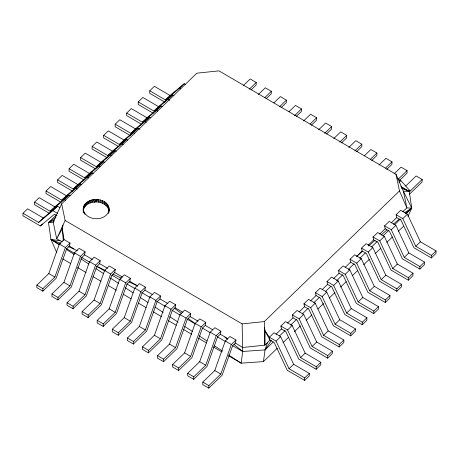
<?xml version="1.0" encoding="UTF-8"?>
<svg xmlns="http://www.w3.org/2000/svg" width="459" height="459" viewBox="0 0 459 459"><rect width="100%" height="100%" fill="white"/><g stroke="black" fill="none" stroke-linecap="round" stroke-linejoin="round"><path stroke-width="0.69" d="M264.436 327.531L265.13 331.054L264.837 345.162L242.662 347.48L235.415 343.039L235.978 340.044L229.942 336.516L225.294 341.008L214.772 370.545L202.832 382.089L202.758 384.608L208.788 388.13L222.099 375.267L232.627 345.736L235.415 343.039M59.882 207.617L57.455 206.2L43.295 217.962L27.632 208.811L23.025 213.263L22.95 215.782L40.352 225.954L54.518 214.192L56.962 215.621M70.187 195.769L68.976 195.064L54.816 206.825L39.153 197.674L34.545 202.126L34.471 204.651L49.474 213.418M64.002 239.535L59.354 244.027L48.832 273.564L36.892 285.102L36.818 287.627L42.848 291.149L56.159 278.286L66.687 248.749L69.475 246.058L70.038 243.063L64.002 239.535L62.321 228.685L63.003 225.076M42.848 291.149L42.922 288.631L54.868 277.093L65.39 247.556L70.038 243.063M81.713 184.638L80.497 183.927L66.337 195.695L50.679 186.543L46.066 190.996L45.992 193.514L60.995 202.281M51.976 293.921L51.901 296.439L57.937 299.968L71.248 287.104L81.771 257.568L84.559 254.871L85.122 251.882L79.091 248.353L74.444 252.846L63.916 282.383L51.976 293.921L58.012 297.449L57.937 299.968M93.234 173.502L92.018 172.796L77.858 184.558L62.2 175.407L57.593 179.859L57.513 182.378L72.516 191.151M104.755 162.366L103.545 161.66L89.379 173.422L73.721 164.27L69.114 168.723L69.039 171.247L84.043 180.014M67.06 302.739L66.985 305.258L73.021 308.787L86.332 295.923L96.855 266.386L99.643 263.69L100.211 260.695L94.175 257.172L89.528 261.659L79.005 291.195L67.06 302.739L73.096 306.262L73.021 308.787M116.276 151.235L115.066 150.523L100.9 162.291L85.242 153.14L80.635 157.592L80.56 160.111L94.961 168.528M83.314 211.869C80.572 195.878 110.24 195.23 109.076 210.865M83.762 212.85L83.366 209.981L83.544 212.047M82.15 311.552L82.075 314.076L88.105 317.599L101.416 304.736L111.939 275.199L114.727 272.508L115.295 269.513L109.259 265.985L104.612 270.477L94.089 300.014L82.15 311.552L88.18 315.081L88.105 317.599M127.797 140.098L126.586 139.393L112.426 151.154L96.763 142.003L92.156 146.455L92.081 148.974L107.085 157.747M97.233 320.371L97.159 322.889L103.189 326.418L116.5 313.554L127.028 284.018L129.817 281.321L130.379 278.332L124.343 274.803L119.696 279.296L109.173 308.832L97.233 320.371L103.269 323.899L103.189 326.418M139.926 129.318L138.107 128.256L123.947 140.018L108.284 130.867L103.677 135.319L103.602 137.843L118.606 146.61M108.473 213.464L109.127 208.977L108.972 210.951M108.949 212.5L109.001 210.612M150.839 117.831L149.628 117.12L135.468 128.887L119.81 119.736L115.198 124.188L115.123 126.707L130.126 135.474M112.317 329.189L112.243 331.708L118.279 335.236L131.59 322.367L142.112 292.836L144.901 290.14L145.463 287.145L139.433 283.622L134.785 288.109L124.257 317.645L112.317 329.189L118.353 332.712L118.279 335.236M162.366 106.695L161.149 105.989L146.989 117.751L131.331 108.599L126.718 113.052L126.644 115.57L141.647 124.343M127.401 338.002L127.327 340.526L133.362 344.049L146.673 331.186L157.196 301.649L159.984 298.958L160.552 295.963L154.517 292.435L149.869 296.927L139.347 326.464L127.401 338.002L133.437 341.53L133.362 344.049M173.886 95.558L172.67 94.852L158.51 106.614L142.852 97.463L138.245 101.915L138.17 104.44L153.174 113.207M185.407 84.427L184.197 83.716L170.031 95.483L154.373 86.326L149.766 90.784L149.691 93.303L164.695 102.07M142.491 346.82L142.416 349.339L148.446 352.868L161.757 340.004L172.286 310.468L175.074 307.771L175.636 304.776L169.601 301.253L164.953 305.746L154.431 335.282L142.491 346.82L148.521 350.349L148.446 352.868M157.575 355.639L157.5 358.158L163.536 361.681L176.847 348.817L187.37 319.286L190.158 316.59L190.72 313.595L184.69 310.066L180.043 314.558L169.514 344.095L157.575 355.639L163.611 359.162L163.536 361.681M172.659 364.452L172.584 366.971L178.62 370.499L191.931 357.636L202.453 328.099L205.242 325.408L205.81 322.413L199.774 318.885L195.127 323.377L184.604 352.914L172.659 364.452L178.694 367.98L178.62 370.499M187.742 373.27L187.668 375.789L193.704 379.318L207.015 366.454L217.537 336.917L220.326 334.221L220.894 331.226L214.858 327.703L210.211 332.196L199.688 361.726L187.742 373.27L193.778 376.799L193.704 379.318M208.788 388.13L208.862 385.612L220.808 374.074L231.33 344.537L235.978 340.044M243.236 85.695L250.201 78.965L256.231 82.488L256.156 85.013L251.039 89.958M258.319 94.514L265.285 87.778L271.321 91.307L271.246 93.825L266.122 98.777M273.903 102.85L280.369 96.597L286.405 100.125L286.33 102.644L281.212 107.59M288.986 111.663L295.458 105.415L301.488 108.938L301.414 111.462L296.296 116.408M304.627 380.408L304.701 377.889L309.309 373.431L293.651 364.28L280.656 336.648L273.989 332.752L269.381 337.204L269.949 340.096L274.23 342.603L287.225 370.235L304.627 380.408L309.234 375.955L309.309 373.431M303.577 120.964L310.542 114.228L316.578 117.756L316.498 120.275L311.38 125.227M316.148 369.271L316.222 366.752L320.83 362.3L305.172 353.149L292.182 325.511L285.509 321.616L280.902 326.068L281.47 328.965L285.75 331.467L298.746 359.099L316.148 369.271L320.755 364.819L320.83 362.3M318.661 129.777L325.626 123.046L331.662 126.575L331.587 129.094L326.464 134.039M327.669 358.14L327.743 355.616L332.356 351.164L316.693 342.012L303.703 314.381L297.03 310.479L292.423 314.937L292.991 317.829L297.271 320.33L310.267 347.968L327.669 358.14L332.282 353.682L332.356 351.164M339.19 347.004L339.264 344.485L343.877 340.027L328.214 330.876L315.224 303.244L308.557 299.348L303.944 303.801L304.512 306.692L308.798 309.2L321.788 336.831L339.19 347.004L343.802 342.552L343.877 340.027M333.745 138.595L340.71 131.865L346.746 135.388L346.671 137.912L341.553 142.858M350.716 335.868L350.791 333.349L355.398 328.896L339.74 319.745L326.745 292.108L320.078 288.212L315.471 292.664L316.033 295.562L320.319 298.063L333.309 325.695L350.716 335.868L355.323 331.415L355.398 328.896M348.829 147.414L355.8 140.678L361.83 144.206L361.755 146.725L356.637 151.677M362.237 324.737L362.312 322.212L366.919 317.76L351.261 308.609L338.266 280.977L331.599 277.075L326.992 281.533L327.554 284.425L331.84 286.927L344.829 314.564L362.237 324.737L366.844 320.279L366.919 317.76M364.412 155.75L370.883 149.496L376.919 153.025L376.845 155.544L371.721 160.489M373.758 313.6L373.833 311.082L378.44 306.623L362.782 297.472L349.787 269.84L343.12 265.945L338.512 270.397L339.081 273.289L343.361 275.796L356.356 303.428L373.758 313.6L378.365 309.148L378.44 306.623M385.279 302.464L385.353 299.945L389.961 295.493L374.303 286.341L361.313 258.704L354.641 254.808L350.033 259.26L350.601 262.158L354.882 264.659L367.877 292.291L385.279 302.464L389.886 298.011L389.961 295.493M379.002 165.045L385.967 158.315L392.003 161.838L391.929 164.362L386.811 169.308M396.8 291.333L396.874 288.809L401.487 284.356L385.824 275.205L372.834 247.573L366.162 243.672L361.554 248.13L362.122 251.021L366.402 253.523L379.398 281.16L396.8 291.333L401.407 286.875L401.487 284.356M394.086 173.863L401.051 167.128L407.087 170.656L407.013 173.175L399.336 180.599M408.321 280.197L408.395 277.678L413.008 273.22L397.345 264.068L384.355 236.437L377.688 232.541L373.075 236.993L373.643 239.885L377.929 242.392L390.919 270.024L408.321 280.197L412.934 275.744L413.008 273.22M405.693 186.044L416.141 175.946L422.171 179.475L422.096 181.993L409.302 194.364M419.847 269.06L419.922 266.541L424.529 262.089L408.871 252.938L395.876 225.3L389.209 221.404L384.596 225.857L385.164 228.754L389.45 231.256L402.44 258.887L419.847 269.06L424.455 264.608L424.529 262.089M431.368 257.929L431.443 255.405L436.05 250.953L420.392 241.801L407.397 214.169L400.73 210.268L396.123 214.726L396.685 217.618L400.971 220.119L413.961 247.757L431.368 257.929L435.975 253.471L436.05 250.953M83.297 210.17L83.618 206.722L83.337 210.32M407.953 216.355L411.74 208.139L403.369 191.185L396.008 174.311L219.012 70.87L196.831 73.182L61.649 203.825L65.132 220.458L242.128 323.899L242.731 351.468L241.147 363.167L263.46 361.606L277.339 348.192M263.46 361.606L265.044 349.901L267.402 342.684L269.949 340.096L265.13 331.054L264.533 331.627M58.012 297.449L69.952 285.905L80.474 256.369L85.122 251.882M73.096 306.262L85.035 294.724L95.564 265.187L100.211 260.695M88.18 315.081L100.125 303.542L110.648 274.006L115.295 269.513M103.269 323.899L115.209 312.355L125.732 282.819L130.379 278.332M118.353 332.712L130.293 321.174L140.815 291.637L145.463 287.145M133.437 341.53L145.377 329.992L155.905 300.456L160.552 295.963M148.521 350.349L160.466 338.805L170.989 309.268L175.636 304.776M163.611 359.162L175.55 347.624L186.073 318.087L190.72 313.595M178.694 367.98L190.634 356.436L201.162 326.906L205.81 322.413M193.778 376.799L205.724 365.255L216.246 335.718L220.894 331.226M61.649 203.825L53.21 222.15L56.692 238.789L62.309 241.933M65.132 220.458L56.692 238.789L62.321 228.685L61.552 228.232M108.508 212.201C103.786 221.261 88.094 220.831 83.796 211.593L84.031 212.947M232.627 345.736L242.731 351.468L265.044 349.901L271.384 340.4M23.025 213.263L38.682 222.414L43.295 217.962M34.545 202.126L50.209 211.283L54.816 206.825M46.066 190.996L61.73 200.147L66.337 195.695M57.593 179.859L73.251 189.01L77.858 184.558M69.114 168.723L84.772 177.88L89.379 173.422M80.635 157.592L96.292 166.743L100.9 162.291M92.156 146.455L107.813 155.607L112.426 151.154M103.677 135.319L119.334 144.476L123.947 140.018M115.198 124.188L130.861 133.339L135.468 128.887M126.718 113.052L142.382 122.203L146.989 117.751M138.245 101.915L153.903 111.072L158.51 106.614M149.766 90.784L165.424 99.936L170.031 95.483M38.682 222.414L52.848 210.652L57.455 206.2M50.209 211.283L64.369 199.516L68.976 195.064M61.73 200.147L75.89 188.385L80.497 183.927M73.251 189.01L87.411 177.249L92.018 172.796M84.772 177.88L98.932 166.112L103.545 161.66M96.292 166.743L110.453 154.981L115.066 150.523M107.813 155.607L121.979 143.845L126.586 139.393M119.334 144.476L133.5 132.708L138.107 128.256M130.861 133.339L145.021 121.578L149.628 117.12M142.382 122.203L156.542 110.441L161.149 105.989M153.903 111.072L168.063 99.305L172.67 94.852M165.424 99.936L179.584 88.174L184.197 83.716M40.352 225.954L42.4 223.975M56.646 252.421L50.96 239.386L48.482 222.661L56.205 215.202M54.133 221.255L53.21 222.15L48.482 222.661L55.946 217.451M94.434 202.35L97.52 199.367M249.266 89.224L256.231 82.488M264.849 97.56L271.321 91.307M279.439 106.855L286.405 100.125M294.523 115.674L301.488 108.938M310.106 124.01L316.578 117.756M324.697 133.305L331.662 126.575M339.78 142.124L346.746 135.388M354.864 150.936L361.83 144.206M370.447 159.273L376.919 153.025M385.531 168.092L392.003 161.838M398.131 179.314L407.087 170.656M399.032 182.47L400.891 180.674L410.231 191.013L422.171 179.475M242.128 323.899L264.304 321.587L399.485 190.944L396.008 174.311M276.037 334.215L281.47 328.965M287.558 323.079L292.991 317.829M299.079 311.942L304.512 306.692M310.605 300.811L316.033 295.562M322.126 289.675L327.554 284.425M333.647 278.538L339.081 273.289M345.168 267.408L350.601 262.158M356.689 256.271L362.122 251.021M368.21 245.135L373.643 239.885M379.736 234.004L385.164 228.754M391.257 222.867L396.685 217.618M267.402 342.684L264.837 345.162L264.304 321.587M265.044 349.901L273.277 341.944M279.456 335.977L285.119 330.503M290.782 325.035L296.439 319.562M302.102 314.088L308.282 308.121M313.945 302.647L319.607 297.18M325.265 291.706L330.928 286.232M336.59 280.765L342.77 274.792M348.427 269.324L354.09 263.85M359.753 258.377L365.416 252.909M371.589 246.936L377.252 241.463M382.915 235.995L388.578 230.521M394.751 224.554L400.414 219.081M406.077 213.607L411.74 208.139L409.262 191.414L401.223 186.715M304.701 377.889L289.044 368.738L276.048 341.1L280.656 336.648M316.222 366.752L300.565 357.601L287.569 329.969L292.182 325.511M327.743 355.616L312.086 346.465L299.096 318.833L303.703 314.381M339.264 344.485L323.606 335.334L310.617 307.696L315.224 303.244M350.791 333.349L335.127 324.197L322.138 296.566L326.745 292.108M362.312 322.212L346.648 313.061L333.659 285.429L338.266 280.977M373.833 311.082L358.175 301.93L345.179 274.293L349.787 269.84M385.353 299.945L369.696 290.794L356.7 263.162L361.313 258.704M396.874 288.809L381.217 279.657L368.221 252.025L372.834 247.573M408.395 277.678L392.738 268.526L379.748 240.889L384.355 236.437M419.922 266.541L404.259 257.39L391.269 229.752L395.876 225.3M431.443 255.405L415.779 246.253L402.79 218.622L407.397 214.169M282.996 342.73L288.654 337.262M294.305 331.794L300.479 325.833M306.13 320.371L311.787 314.903M317.955 308.941L323.612 303.479M329.264 298.011L334.921 292.544M340.578 287.082L346.229 281.614M352.403 275.652L357.544 270.684M363.712 264.723L369.369 259.26M375.02 253.793L380.677 248.33M386.845 242.363L392.502 236.901M398.16 231.434L403.3 226.465M289.044 368.738L293.651 364.28M300.565 357.601L305.172 353.149M312.086 346.465L316.693 342.012M323.606 335.334L328.214 330.876M335.127 324.197L339.74 319.745M346.648 313.061L351.261 308.609M358.175 301.93L362.782 297.472M369.696 290.794L374.303 286.341M381.217 279.657L385.824 275.205M392.738 268.526L397.345 264.068M404.259 257.39L408.871 252.938M415.779 246.253L420.392 241.801M402.818 211.725L406.881 207.898L411.74 208.139L405.28 213.802M356.827 256.288L362.748 251.096M368.669 245.904L375.129 240.235M381.05 235.042L386.971 229.85M393.432 224.187L399.359 218.995M404.517 212.689L411.74 208.139M48.482 222.661L54.116 220.263M401.602 187.501L409.262 191.414L403.369 191.185L406.881 207.898L399.485 190.944M60.049 240.751L50.96 239.386L59.36 244.854M60.817 243.454L50.96 239.386L59.44 244.492M68.707 246.713L77.382 250.729M401.55 188.219L409.262 191.414M96.855 266.386L105.34 270.471M113.012 274.166L121.497 278.252M129.174 281.946L137.654 286.032M220.326 334.221L227.67 338.587M397.873 178.912L400.891 180.674M409.026 190.307L410.231 191.013M179.584 88.174L180.8 88.88M396.123 214.726L402.79 218.622M168.063 99.305L169.882 100.366M384.596 225.857L391.269 229.752M156.542 110.441L157.753 111.147M373.075 236.993L379.748 240.889M145.021 121.578L146.232 122.283M361.554 248.13L368.221 252.025M133.5 132.708L134.711 133.42M350.033 259.26L356.7 263.162M121.979 143.845L123.19 144.551M338.512 270.397L345.179 274.293M110.453 154.981L111.669 155.687M326.992 281.533L333.659 285.429M98.932 166.112L100.148 166.824M315.471 292.664L322.138 296.566M87.411 177.249L88.621 177.954M303.944 303.801L310.617 307.696M75.89 188.385L77.101 189.091M292.423 314.937L299.096 318.833M64.369 199.516L65.58 200.227M280.902 326.068L287.569 329.969M52.848 210.652L57.696 213.487M276.048 341.1L269.381 337.204L265.13 331.054M84.559 254.871L92.402 259.455M99.643 263.69L107.486 268.274M114.727 272.508L122.576 277.093M129.817 281.321L137.66 285.905M144.901 290.14L152.744 294.724M159.984 298.958L167.828 303.542M175.074 307.771L182.917 312.355M190.158 316.59L198.001 321.174M205.242 325.408L212.483 329.637M59.354 244.027L65.39 247.556M74.444 252.846L80.474 256.369M89.528 261.659L95.564 265.187M104.612 270.477L110.648 274.006M119.696 279.296L125.732 282.819M134.785 288.109L140.815 291.637M149.869 296.927L155.905 300.456M164.953 305.746L170.989 309.268M180.043 314.558L186.073 318.087M195.127 323.377L201.162 326.906M210.211 332.196L216.246 335.718M225.294 341.008L231.33 344.537M66.216 248.48L74.88 253.54M81.685 257.516L89.723 262.215M96.528 266.191L104.698 270.971M111.939 275.199L120.04 279.933M126.845 283.909L134.883 288.608M141.688 292.584L149.955 297.421M156.536 301.265L165.194 306.325M171.999 310.301L180.129 315.052M186.847 318.976L195.505 324.043M202.31 328.019L210.354 332.718M217.159 336.694L225.822 341.754M62.676 258.859L70.703 263.552M77.496 267.522L86.143 272.577M92.936 276.548L100.963 281.241M108.376 285.567L116.402 290.26M123.196 294.23L131.228 298.924M138.635 303.256L146.048 307.587M153.455 311.919L161.488 316.607M168.281 320.577L176.308 325.27M183.101 329.241L191.747 334.295M198.54 338.266L206.567 342.959M213.36 346.924L222.007 351.978M228.8 355.949L241.147 363.167L228.548 354.968M48.832 273.564L54.868 277.093M63.916 282.383L69.952 285.905M79.005 291.195L85.035 294.724M94.089 300.014L100.125 303.542M109.173 308.832L115.209 312.355M124.257 317.645L130.293 321.174M139.347 326.464L145.377 329.992M154.431 335.282L160.466 338.805M169.514 344.095L175.55 347.624M184.604 352.914L190.634 356.436M199.688 361.726L205.724 365.255M214.772 370.545L220.808 374.074M36.892 285.102L42.922 288.631M202.832 382.089L208.862 385.612M69.475 246.058L73.962 248.881M66.561 249.535L74.358 254.613M80.956 258.91L88.759 263.988M95.96 268.67L103.757 273.748M110.355 278.045L118.755 283.507M125.359 287.804L133.156 292.882M140.356 297.57L148.154 302.642M154.752 306.939L163.152 312.407M169.755 316.699L178.155 322.166M184.753 326.464L192.55 331.541M199.154 335.833L206.952 340.911M214.152 345.598L222.552 351.06M174.512 308.31L181.632 313.595M188.207 318.477L195.322 323.761M224.818 337.049L227.532 339.235M234.05 344.474L242.731 351.468M400.85 186.067L402.715 188.133M84.582 213.131L84.932 214.451M62.321 228.685L63.273 240.453M84.295 205.167L84.221 207.686L83.544 209.241L84.295 205.167M85.311 203.727L85.236 206.246L84.221 207.686L85.311 203.727M86.642 202.442L86.567 204.961L85.236 206.246L86.642 202.442M88.248 201.346L88.174 203.865L86.567 204.961L88.248 201.346M90.084 200.474L90.01 202.993L88.174 203.865L90.084 200.474M92.093 199.849L92.018 202.367L90.01 202.993L92.093 199.849M94.221 199.487L94.147 202.006L92.018 202.367L94.221 199.487M96.413 199.401L96.338 201.92L94.147 202.006L96.413 199.401M98.593 199.596L98.519 202.115C102.896 202.798 107.492 205.374 108.812 209.861L108.886 207.342L108.204 208.277L108.278 205.758L107.245 206.791L107.32 204.272L105.966 205.443L106.04 202.918L104.411 204.266L104.486 201.748L102.615 203.303L102.69 200.784L100.63 202.58L100.705 200.061L98.519 202.115L96.338 201.92L98.593 199.596"/></g></svg>
